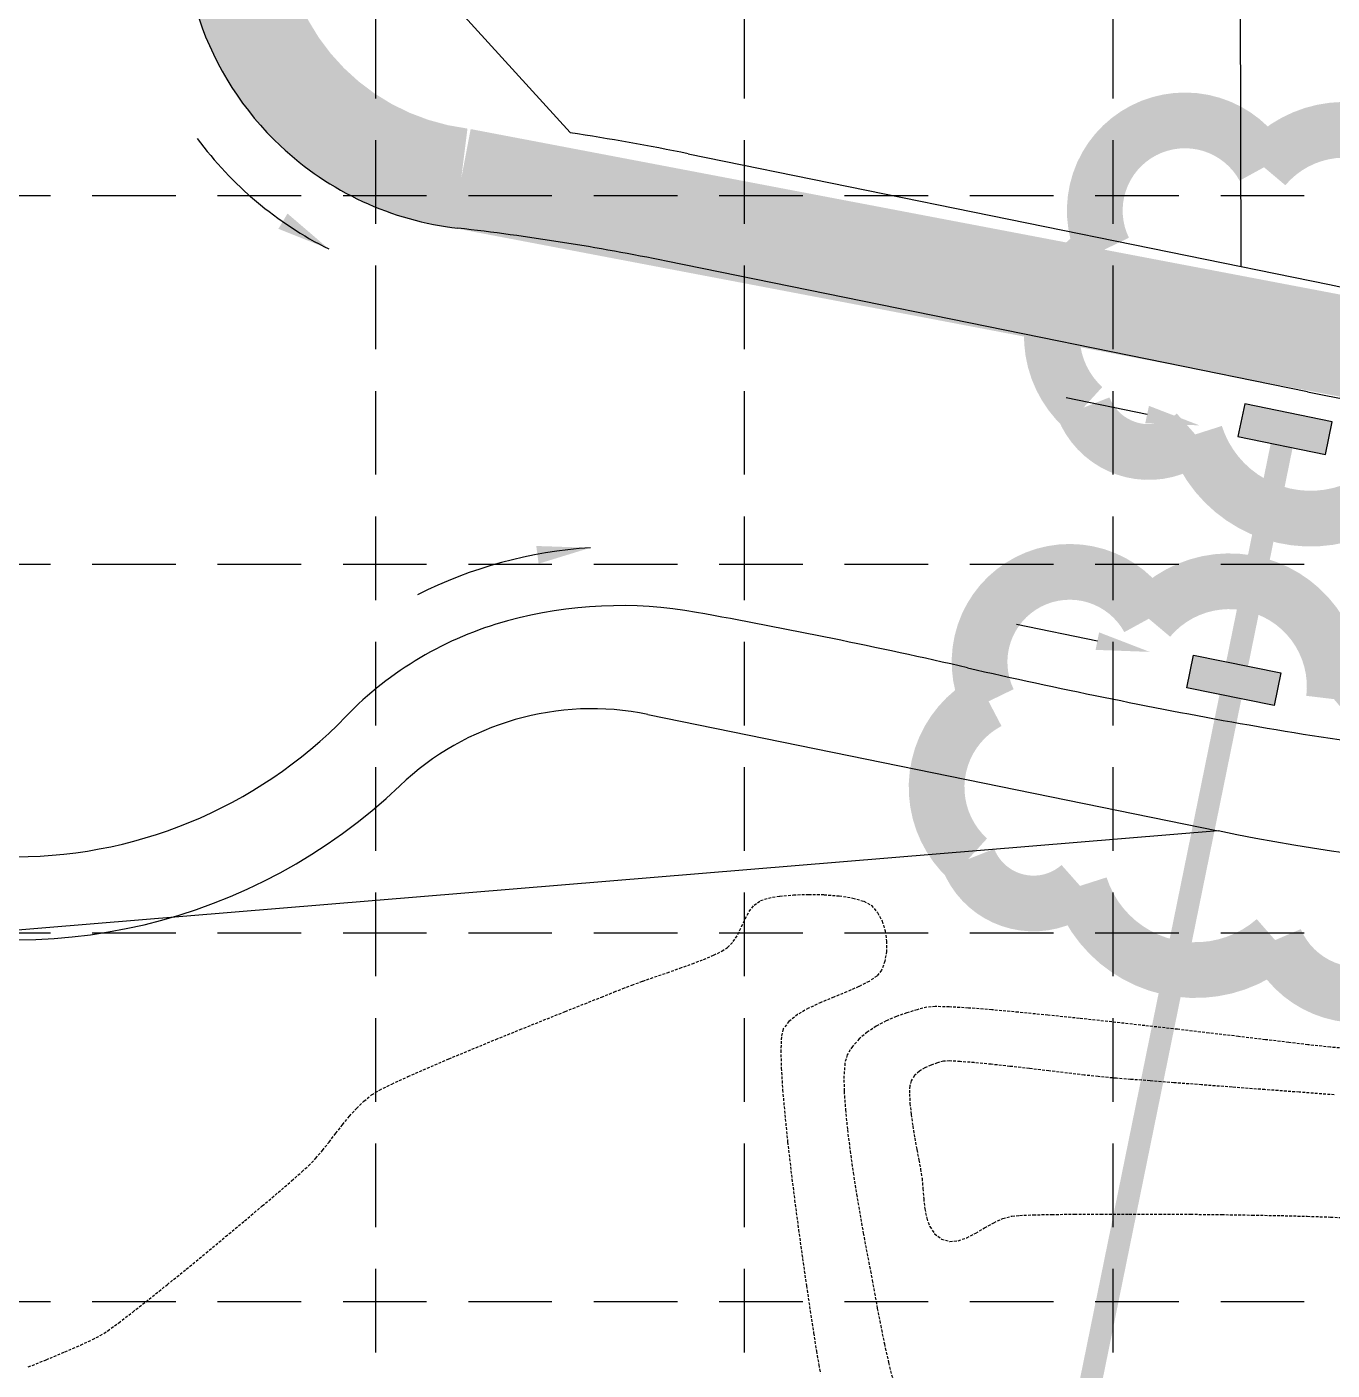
# Model space of a CAD drawing. Header units: inches. Extents: x 7994 to 10114, y 11164 to 12491.
# Drawn here: x 8956.7 to 9073.8, y 11490.4 to 11610.9 of the extents above; entities that cross this region are included whole.
import ezdxf

# ---------------------------------------------------------------- set-up
doc = ezdxf.new("R2010")
doc.units = ezdxf.units.IN
doc.header["$MEASUREMENT"] = 0
for name, pattern in [('HIDDEN', [0.375, 0.25, -0.125]), ('HIDDEN2', [0.1875, 0.125, -0.0625]), ('PHANTOM2', [1.25, 0.625, -0.125, 0.125, -0.125, 0.125, -0.125]), ('x4227topo$0$HIDDEN', [0.375, 0.25, -0.125])]:
    doc.linetypes.add(name, pattern=pattern)
for name, color, linetype in [('1 EROSION BLANKET', 84, 'Continuous'), ('1 INLET PROTECTION', 5, 'Continuous'), ('CONTOURS', 43, 'x4227topo$0$HIDDEN'), ('FILTER', 3, 'HIDDEN2'), ('GRID', 254, 'HIDDEN'), ('MISC-6', 6, 'Continuous'), ('SILT-FENCE', 4, 'PHANTOM2'), ('x4227 lots$0$p-lots', 1, 'Continuous'), ('x4227 lots$0$p-row', 5, 'Continuous'), ('x4227 ut01$0$P-STRM-PIPE', 2, 'Continuous')]:
    doc.layers.add(name, color=color, linetype=linetype)
doc.layers.get('0').freeze()

# ---------------------------------------------------------------- blocks, each defined once
blk = doc.blocks.new('IP')
at = {"color": 5, "const_width": 0.05}
blk.add_lwpolyline([(0.167, 0.1337, 0.520567), (0.167, 0.1337, 0.765195), (0.0269, 0.0632, 0.417879), (0.0261, -0.0636, 0.6649), (0.1861, -0.088, 0.744833), (0.3666, -0.1032, 0.975642), (0.4791, 0.013, 0.520567), (0.4511, 0.1529, 0.520567), (0.3484, 0.1436, 0.540264), (0.167, 0.1337)], format="xyb", close=True, dxfattribs=at)

msp = doc.modelspace()

# ---------------------------------------------------------------- hatches: boundary and pattern name
at = {"layer": 'x4227 ut01$0$P-STRM-PIPE'}
for points in [[(9073.21, 11572.59), (9073.81, 11575.52), (9065.97, 11577.12), (9065.37, 11574.18)], [(9068.61, 11550.05), (9060.77, 11551.65), (9061.37, 11554.59), (9069.21, 11552.99)]]:
    msp.add_hatch(color=5, dxfattribs=at).paths.add_polyline_path(points)

# ---------------------------------------------------------------- linework, layer by layer
at = {"layer": '1 EROSION BLANKET', "const_width": 9}
msp.add_lwpolyline([(9196.03, 11706.29), (9195.93, 11612.8, -0.509971), (9166.97, 11583.81), (9112.42, 11579.84), (9103.67, 11579.41), (9092.21, 11579.86), (9080.23, 11581.26), (8995.68, 11597.35, -0.397821), (8975.18, 11622.2), (8974.72, 11756.24, 0.030939), (8966.75, 11833.22, -0.035337), (8961.02, 11876.3, -1.063523)], format="xyb", dxfattribs=at)
at = {"layer": 'CONTOURS', "color": 43}
for p, q in [((9021.96, 11532.15, 1239), (9022.54, 11532.56, 1239)), ((9022.54, 11532.56, 1239), (9023.24, 11532.79, 1239)), ((9023.24, 11532.79, 1239), (9024.25, 11532.96, 1239)), ((9024.25, 11532.96, 1239), (9025.48, 11533.07, 1239)), ((9025.48, 11533.07, 1239), (9026.84, 11533.12, 1239)), ((9026.84, 11533.12, 1239), (9028.24, 11533.09, 1239)), ((9028.24, 11533.09, 1239), (9029.59, 11532.98, 1239)), ((9029.59, 11532.98, 1239), (9030.81, 11532.79, 1239)), ((9030.81, 11532.79, 1239), (9031.8, 11532.5, 1239)), ((9031.8, 11532.5, 1239), (9032.48, 11532.12, 1239)), ((9021.16, 11530.92, 1239), (9021.52, 11531.58, 1239)), ((9021.52, 11531.58, 1239), (9021.96, 11532.15, 1239)), ((9032.48, 11532.12, 1239), (9033.03, 11531.48, 1239)), ((9033.03, 11531.48, 1239), (9033.44, 11530.7, 1239)), ((9020.49, 11529.52, 1239), (9020.83, 11530.22, 1239)), ((9020.83, 11530.22, 1239), (9021.16, 11530.92, 1239)), ((9033.44, 11530.7, 1239), (9033.71, 11529.84, 1239)), ((9033.71, 11529.84, 1239), (9033.84, 11528.93, 1239)), ((9019.58, 11528.36, 1239), (9020.09, 11528.88, 1239)), ((9020.09, 11528.88, 1239), (9020.49, 11529.52, 1239)), ((9033.84, 11528.93, 1239), (9033.83, 11528.01, 1239)), ((9017.42, 11527.28, 1239), (9018.32, 11527.66, 1239)), ((9018.32, 11527.66, 1239), (9019.06, 11528.02, 1239)), ((9019.06, 11528.02, 1239), (9019.58, 11528.36, 1239)), ((9033.83, 11528.01, 1239), (9033.68, 11527.12, 1239)), ((9014.16, 11526.09, 1239), (9015.29, 11526.49, 1239)), ((9015.29, 11526.49, 1239), (9016.4, 11526.89, 1239)), ((9016.4, 11526.89, 1239), (9017.42, 11527.28, 1239)), ((9033.39, 11526.31, 1239), (9032.97, 11525.79, 1239)), ((9033.68, 11527.12, 1239), (9033.39, 11526.31, 1239)), ((9010.17, 11524.66, 1239), (9010.99, 11524.98, 1239)), ((9010.99, 11524.98, 1239), (9011.96, 11525.33, 1239)), ((9011.96, 11525.33, 1239), (9013.03, 11525.71, 1239)), ((9013.03, 11525.71, 1239), (9014.16, 11526.09, 1239)), ((9032.27, 11525.31, 1239), (9031.34, 11524.84, 1239)), ((9032.97, 11525.79, 1239), (9032.27, 11525.31, 1239)), ((9006.76, 11523.31, 1239), (9008.26, 11523.9, 1239)), ((9008.26, 11523.9, 1239), (9009.41, 11524.36, 1239)), ((9009.41, 11524.36, 1239), (9010.17, 11524.66, 1239)), ((9029.11, 11523.9, 1239), (9027.95, 11523.42, 1239)), ((9030.27, 11524.38, 1239), (9029.11, 11523.9, 1239)), ((9031.34, 11524.84, 1239), (9030.27, 11524.38, 1239)), ((9003.04, 11521.82, 1239), (9005, 11522.61, 1239)), ((9005, 11522.61, 1239), (9006.76, 11523.31, 1239)), ((9026.84, 11522.9, 1239), (9025.86, 11522.34, 1239)), ((9027.95, 11523.42, 1239), (9026.84, 11522.9, 1239)), ((9036.57, 11522.77, 1240), (9035.65, 11522.49, 1240)), ((9037.46, 11522.99, 1240), (9036.57, 11522.77, 1240)), ((9038.21, 11523.05, 1240), (9037.46, 11522.99, 1240)), ((9039.47, 11523.02, 1240), (9038.21, 11523.05, 1240)), ((9041.18, 11522.92, 1240), (9039.47, 11523.02, 1240)), ((9043.27, 11522.76, 1240), (9041.18, 11522.92, 1240)), ((9045.67, 11522.54, 1240), (9043.27, 11522.76, 1240)), ((9048.32, 11522.28, 1240), (9045.67, 11522.54, 1240)), ((9000.95, 11520.98, 1239), (9003.04, 11521.82, 1239)), ((9025.08, 11521.72, 1239), (9024.57, 11521.04, 1239)), ((9025.86, 11522.34, 1239), (9025.08, 11521.72, 1239)), ((9033.8, 11521.76, 1240), (9032.92, 11521.29, 1240)), ((9034.72, 11522.16, 1240), (9033.8, 11521.76, 1240)), ((9035.65, 11522.49, 1240), (9034.72, 11522.16, 1240)), ((9051.14, 11521.99, 1240), (9048.32, 11522.28, 1240)), ((9054.06, 11521.67, 1240), (9051.14, 11521.99, 1240)), ((9057.02, 11521.34, 1240), (9054.06, 11521.67, 1240)), ((9059.95, 11521.01, 1240), (9057.02, 11521.34, 1240)), ((8998.79, 11520.11, 1239), (9000.95, 11520.98, 1239)), ((9024.4, 11520.33, 1239), (9024.35, 11519.14, 1239)), ((9024.57, 11521.04, 1239), (9024.4, 11520.33, 1239)), ((9031.39, 11520.15, 1240), (9030.78, 11519.48, 1240)), ((9032.11, 11520.76, 1240), (9031.39, 11520.15, 1240)), ((9032.92, 11521.29, 1240), (9032.11, 11520.76, 1240)), ((9062.77, 11520.68, 1240), (9059.95, 11521.01, 1240)), ((9065.42, 11520.37, 1240), (9062.77, 11520.68, 1240)), ((9067.83, 11520.08, 1240), (9065.42, 11520.37, 1240)), ((8994.56, 11518.36, 1239), (8996.64, 11519.22, 1239)), ((8996.64, 11519.22, 1239), (8998.79, 11520.11, 1239)), ((9024.35, 11519.14, 1239), (9024.39, 11517.53, 1239)), ((9030.78, 11519.48, 1240), (9030.3, 11518.72, 1240)), ((9069.92, 11519.84, 1240), (9067.83, 11520.08, 1240)), ((9071.64, 11519.63, 1240), (9069.92, 11519.84, 1240)), ((9072.91, 11519.49, 1240), (9071.64, 11519.63, 1240)), ((9073.66, 11519.41, 1240), (9072.91, 11519.49, 1240)), ((9074.48, 11519.34, 1240), (9073.66, 11519.41, 1240)), ((8992.62, 11517.53, 1239), (8994.56, 11518.36, 1239)), ((9030.1, 11517.97, 1240), (9030.01, 11516.85, 1240)), ((9030.3, 11518.72, 1240), (9030.1, 11517.97, 1240)), ((9037.83, 11517.8, 1241), (9037.28, 11517.56, 1241)), ((9038.4, 11518, 1241), (9037.83, 11517.8, 1241)), ((9038.96, 11518.14, 1241), (9038.4, 11518, 1241)), ((9039.5, 11518.17, 1241), (9038.96, 11518.14, 1241)), ((9040.44, 11518.12, 1241), (9039.5, 11518.17, 1241)), ((9041.71, 11518.02, 1241), (9040.44, 11518.12, 1241)), ((9043.22, 11517.87, 1241), (9041.71, 11518.02, 1241)), ((9044.9, 11517.69, 1241), (9043.22, 11517.87, 1241)), ((8989.44, 11516.1, 1239), (8990.9, 11516.77, 1239)), ((8990.9, 11516.77, 1239), (8992.62, 11517.53, 1239)), ((9024.39, 11517.53, 1239), (9024.51, 11515.58, 1239)), ((9030.01, 11516.85, 1240), (9030.03, 11515.44, 1240)), ((9036.36, 11516.86, 1241), (9036.04, 11516.4, 1241)), ((9036.78, 11517.25, 1241), (9036.36, 11516.86, 1241)), ((9037.28, 11517.56, 1241), (9036.78, 11517.25, 1241)), ((9046.65, 11517.49, 1241), (9044.9, 11517.69, 1241)), ((9048.41, 11517.28, 1241), (9046.65, 11517.49, 1241)), ((9050.07, 11517.09, 1241), (9048.41, 11517.28, 1241)), ((9051.57, 11516.91, 1241), (9050.07, 11517.09, 1241)), ((9052.82, 11516.77, 1241), (9051.57, 11516.91, 1241)), ((9053.74, 11516.68, 1241), (9052.82, 11516.77, 1241)), ((9054.48, 11516.62, 1241), (9053.74, 11516.68, 1241)), ((9055.74, 11516.52, 1241), (9054.48, 11516.62, 1241)), ((9057.48, 11516.39, 1241), (9055.74, 11516.52, 1241)), ((8987.64, 11515.14, 1239), (8988.34, 11515.55, 1239)), ((8988.34, 11515.55, 1239), (8989.44, 11516.1, 1239)), ((9024.51, 11515.58, 1239), (9024.71, 11513.35, 1239)), ((9030.03, 11515.44, 1240), (9030.15, 11513.8, 1240)), ((9035.92, 11515.93, 1241), (9035.89, 11515.23, 1241)), ((9036.04, 11516.4, 1241), (9035.92, 11515.93, 1241)), ((9059.62, 11516.22, 1241), (9057.48, 11516.39, 1241)), ((9062.1, 11516.03, 1241), (9059.62, 11516.22, 1241)), ((9064.84, 11515.82, 1241), (9062.1, 11516.03, 1241)), ((9067.78, 11515.6, 1241), (9064.84, 11515.82, 1241)), ((9070.86, 11515.37, 1241), (9067.78, 11515.6, 1241)), ((9074.01, 11515.13, 1241), (9070.86, 11515.37, 1241)), ((8986.28, 11513.92, 1239), (8986.94, 11514.57, 1239)), ((8986.94, 11514.57, 1239), (8987.64, 11515.14, 1239)), ((9035.89, 11515.23, 1241), (9035.94, 11514.37, 1241)), ((9035.94, 11514.37, 1241), (9036.05, 11513.38, 1241)), ((8985.02, 11512.45, 1239), (8985.64, 11513.21, 1239)), ((8985.64, 11513.21, 1239), (8986.28, 11513.92, 1239)), ((9024.71, 11513.35, 1239), (9024.96, 11510.91, 1239)), ((9030.15, 11513.8, 1240), (9030.33, 11511.99, 1240)), ((9036.05, 11513.38, 1241), (9036.19, 11512.32, 1241)), ((8984.42, 11511.68, 1239), (8985.02, 11512.45, 1239)), ((9030.33, 11511.99, 1240), (9030.57, 11510.08, 1240)), ((9036.19, 11512.32, 1241), (9036.37, 11511.25, 1241)), ((8983.22, 11510.14, 1239), (8983.82, 11510.9, 1239)), ((8983.82, 11510.9, 1239), (8984.42, 11511.68, 1239)), ((9024.96, 11510.91, 1239), (9025.26, 11508.33, 1239)), ((9036.37, 11511.25, 1241), (9036.55, 11510.22, 1241)), ((8981.98, 11508.77, 1239), (8982.61, 11509.43, 1239)), ((8982.61, 11509.43, 1239), (8983.22, 11510.14, 1239)), ((9030.57, 11510.08, 1240), (9030.85, 11508.13, 1240)), ((9036.55, 11510.22, 1241), (9036.74, 11509.28, 1241)), ((9036.74, 11509.28, 1241), (9036.89, 11508.47, 1241)), ((8980.46, 11507.42, 1239), (8981.38, 11508.23, 1239)), ((8981.38, 11508.23, 1239), (8981.98, 11508.77, 1239)), ((9025.26, 11508.33, 1239), (9025.59, 11505.69, 1239)), ((9030.85, 11508.13, 1240), (9031.15, 11506.21, 1240)), ((9036.89, 11508.47, 1241), (9037.02, 11507.63, 1241)), ((8979.26, 11506.38, 1239), (8980.46, 11507.42, 1239)), ((9037.02, 11507.63, 1241), (9037.1, 11506.73, 1241)), ((8977.83, 11505.17, 1239), (8979.26, 11506.38, 1239)), ((9025.59, 11505.69, 1239), (9025.94, 11503.03, 1239)), ((9031.15, 11506.21, 1240), (9031.46, 11504.38, 1240)), ((9037.1, 11506.73, 1241), (9037.17, 11505.82, 1241)), ((9037.17, 11505.82, 1241), (9037.27, 11504.91, 1241)), ((8976.24, 11503.83, 1239), (8977.83, 11505.17, 1239)), ((9037.27, 11504.91, 1241), (9037.44, 11504.07, 1241)), ((8974.54, 11502.41, 1239), (8976.24, 11503.83, 1239)), ((9031.46, 11504.38, 1240), (9031.75, 11502.72, 1240)), ((9037.44, 11504.07, 1241), (9037.72, 11503.31, 1241)), ((9037.72, 11503.31, 1241), (9038.15, 11502.67, 1241)), ((9042.64, 11503.2, 1241), (9043.45, 11503.66, 1241)), ((9043.45, 11503.66, 1241), (9044.27, 11504.04, 1241)), ((9044.27, 11504.04, 1241), (9045.09, 11504.26, 1241)), ((9045.09, 11504.26, 1241), (9045.78, 11504.32, 1241)), ((9045.78, 11504.32, 1241), (9047, 11504.37, 1241)), ((9047, 11504.37, 1241), (9048.66, 11504.4, 1241)), ((9048.66, 11504.4, 1241), (9050.7, 11504.43, 1241)), ((9050.7, 11504.43, 1241), (9053.04, 11504.44, 1241)), ((9053.04, 11504.44, 1241), (9055.6, 11504.44, 1241)), ((9055.6, 11504.44, 1241), (9058.31, 11504.44, 1241)), ((9058.31, 11504.44, 1241), (9061.11, 11504.42, 1241)), ((9061.11, 11504.42, 1241), (9063.9, 11504.39, 1241)), ((9063.9, 11504.39, 1241), (9066.63, 11504.35, 1241)), ((9066.63, 11504.35, 1241), (9069.22, 11504.3, 1241)), ((9069.22, 11504.3, 1241), (9071.59, 11504.24, 1241)), ((9071.59, 11504.24, 1241), (9073.67, 11504.17, 1241)), ((9073.67, 11504.17, 1241), (9075.39, 11504.09, 1241)), ((8972.78, 11500.95, 1239), (8974.54, 11502.41, 1239)), ((9025.94, 11503.03, 1239), (9026.3, 11500.45, 1239)), ((9031.75, 11502.72, 1240), (9032.02, 11501.27, 1240)), ((9038.15, 11502.67, 1241), (9038.77, 11502.2, 1241)), ((9038.77, 11502.2, 1241), (9039.51, 11501.98, 1241)), ((9039.51, 11501.98, 1241), (9040.27, 11502.05, 1241)), ((9040.27, 11502.05, 1241), (9041.04, 11502.32, 1241)), ((9041.04, 11502.32, 1241), (9041.84, 11502.73, 1241)), ((9041.84, 11502.73, 1241), (9042.64, 11503.2, 1241)), ((8971.01, 11499.5, 1239), (8972.78, 11500.95, 1239)), ((9032.02, 11501.27, 1240), (9032.24, 11500.12, 1240)), ((9026.3, 11500.45, 1239), (9026.65, 11498, 1239)), ((9032.24, 11500.12, 1240), (9032.4, 11499.32, 1240)), ((8969.29, 11498.1, 1239), (8971.01, 11499.5, 1239)), ((9032.4, 11499.32, 1240), (9032.55, 11498.49, 1240)), ((9032.55, 11498.49, 1240), (9032.76, 11497.35, 1240)), ((8967.67, 11496.8, 1239), (8969.29, 11498.1, 1239)), ((9026.65, 11498, 1239), (9026.99, 11495.75, 1239)), ((9032.76, 11497.35, 1240), (9033.01, 11495.98, 1240)), ((8966.2, 11495.65, 1239), (8967.67, 11496.8, 1239)), ((8964.95, 11494.69, 1239), (8966.2, 11495.65, 1239)), ((9026.99, 11495.75, 1239), (9027.29, 11493.77, 1239)), ((9033.01, 11495.98, 1240), (9033.31, 11494.44, 1240)), ((8963.28, 11493.53, 1239), (8963.96, 11493.97, 1239)), ((8963.96, 11493.97, 1239), (8964.95, 11494.69, 1239)), ((9027.29, 11493.77, 1239), (9027.55, 11492.14, 1239)), ((9033.31, 11494.44, 1240), (9033.64, 11492.79, 1240)), ((8960.12, 11492.08, 1239), (8961.53, 11492.69, 1239)), ((8961.53, 11492.69, 1239), (8962.6, 11493.18, 1239)), ((8962.6, 11493.18, 1239), (8963.28, 11493.53, 1239)), ((9033.64, 11492.79, 1240), (9034.02, 11491.11, 1240)), ((8956.83, 11490.72, 1239), (8958.44, 11491.37, 1239)), ((8958.44, 11491.37, 1239), (8960.12, 11492.08, 1239)), ((9027.55, 11492.14, 1239), (9027.76, 11490.91, 1239)), ((9027.76, 11490.91, 1239), (9027.9, 11490.16, 1239)), ((9034.02, 11491.11, 1240), (9034.44, 11489.45, 1240))]:
    msp.add_line(p, q, dxfattribs=at)
at = {"layer": 'FILTER', "color": 7, "linetype": 'Continuous'}
for p, q in [((9042.84, 11584.05), (9014.06, 11589.92)), ((9071.61, 11578.19), (9042.84, 11584.05))]:
    msp.add_line(p, q, dxfattribs=at)
for centre, radius, start, end in [((8998.53, 11620.53), 27.83, 198.5716, 226.7383), ((8998.53, 11620.53), 27.83, 226.7383, 245.1257), ((8998.53, 11620.53), 27.83, 245.1257, 263.5132), ((8971.07, 11379.09), 215.17, 78.4747, 83.5132), ((9103.54, 11734.8), 159.83, 258.4747, 274.2805), ((9009.95, 11520.71), 38.31, 79.7237, 105.3233), ((9008.26, 11526.86), 31.93, 105.3233, 135.919), ((8915.16, 10997.91), 569.64, 77.2257, 79.7237), ((9167.73, 12111.9), 572.64, 257.2257, 259.7237), ((8955.63, 11577.83), 41.34, 221.4244, 315.919), ((9115.04, 11821.26), 277.25, 259.7237, 265.1286)]:
    msp.add_arc(centre, radius, start, end, dxfattribs=at)
at = {"layer": 'GRID', "color": 253, "linetype": 'HIDDEN', "ltscale": 30}
for p, q in [((8987.99, 12455.77), (8987.99, 11298)), ((9021.07, 12455.77), (9021.07, 11298)), ((9054.14, 12455.77), (9054.14, 11298)), ((8028.82, 11595.82), (10079.47, 11595.82)), ((8028.82, 11562.75), (10079.47, 11562.75)), ((8028.82, 11529.67), (10079.47, 11529.67)), ((8028.82, 11496.6), (10079.47, 11496.6))]:
    msp.add_line(p, q, dxfattribs=at)
at = {"layer": 'MISC-6', "color": 7}
for points in [[(9057.22, 11576.16), (9049.96, 11577.65)], [(9052.75, 11555.84), (9045.49, 11557.33)]]:
    msp.add_lwpolyline(points, dxfattribs=at)
for centre, radius, start, end in [((8998.53, 11620.54), 33, 216.4795, 243.4593), ((9009.8, 11524.29), 40, 93.6227, 116.8397)]:
    msp.add_arc(centre, radius, start, end, dxfattribs=at)
for points in [[(8980.09, 11594.19), (8983.79, 11591.02), (8979.27, 11592.82)], [(9057.38, 11576.94), (9061.92, 11575.19), (9057.05, 11575.38)], [(9002.41, 11564.37), (9007.27, 11564.21), (9002.62, 11562.78)], [(9052.91, 11556.62), (9057.45, 11554.87), (9052.59, 11555.05)]]:
    msp.add_solid(points, dxfattribs=at)
at = {"layer": 'SILT-FENCE', "color": 7, "linetype": 'Continuous'}
msp.add_line((9063.58, 11538.83), (8949.51, 11529.38), dxfattribs=at)
msp.add_arc((9103.54, 11734.8), 200, 258.4747, 274.2805, dxfattribs=at)
at = {"layer": 'x4227 lots$0$p-lots', "color": 7}
msp.add_line((9065.28, 11696.53), (9065.63, 11589.44), dxfattribs=at)
at = {"layer": 'x4227 lots$0$p-row', "color": 7}
for p, q in [((8980.5, 11628.89), (9005.46, 11601.45)), ((9016.03, 11599.55), (9073.57, 11587.82)), ((9012.41, 11549.26), (9063.58, 11538.83))]:
    msp.add_line(p, q, dxfattribs=at)
for centre, radius, start, end in [((8955.66, 11579.04), 50, 131.9945, 313.6407), ((8971.07, 11379.09), 225, 78.4747, 81.209), ((9103.54, 11734.8), 150, 258.4747, 274.2805), ((9007.42, 11524.77), 25, 78.4747, 133.6407), ((9103.54, 11734.8), 200, 258.4747, 274.2805)]:
    msp.add_arc(centre, radius, start, end, dxfattribs=at)
at = {"layer": 'x4227 ut01$0$P-STRM-PIPE', "color": 5, "const_width": 2}
msp.add_lwpolyline([(9069.89, 11576.32), (9046.85, 11463.35)], dxfattribs=at)
at = {"layer": 'x4227 ut01$0$P-STRM-PIPE', "color": 5}
for points in [[(9073.21, 11572.59), (9073.81, 11575.52), (9065.97, 11577.12), (9065.37, 11574.18)], [(9068.61, 11550.05), (9060.77, 11551.65), (9061.37, 11554.59), (9069.21, 11552.99)]]:
    msp.add_lwpolyline(points, close=True, dxfattribs=at)

# ---------------------------------------------------------------- block references
at = {"layer": '1 INLET PROTECTION', "xscale": 100.0000000000001, "yscale": 100.0000000000002, "zscale": 100, "rotation": 161.3463331890391}
for p in [(9099.14, 11576.84), (9088.8, 11536.34)]:
    msp.add_blockref('IP', p, dxfattribs=at)

doc.saveas('drawing.dxf')
